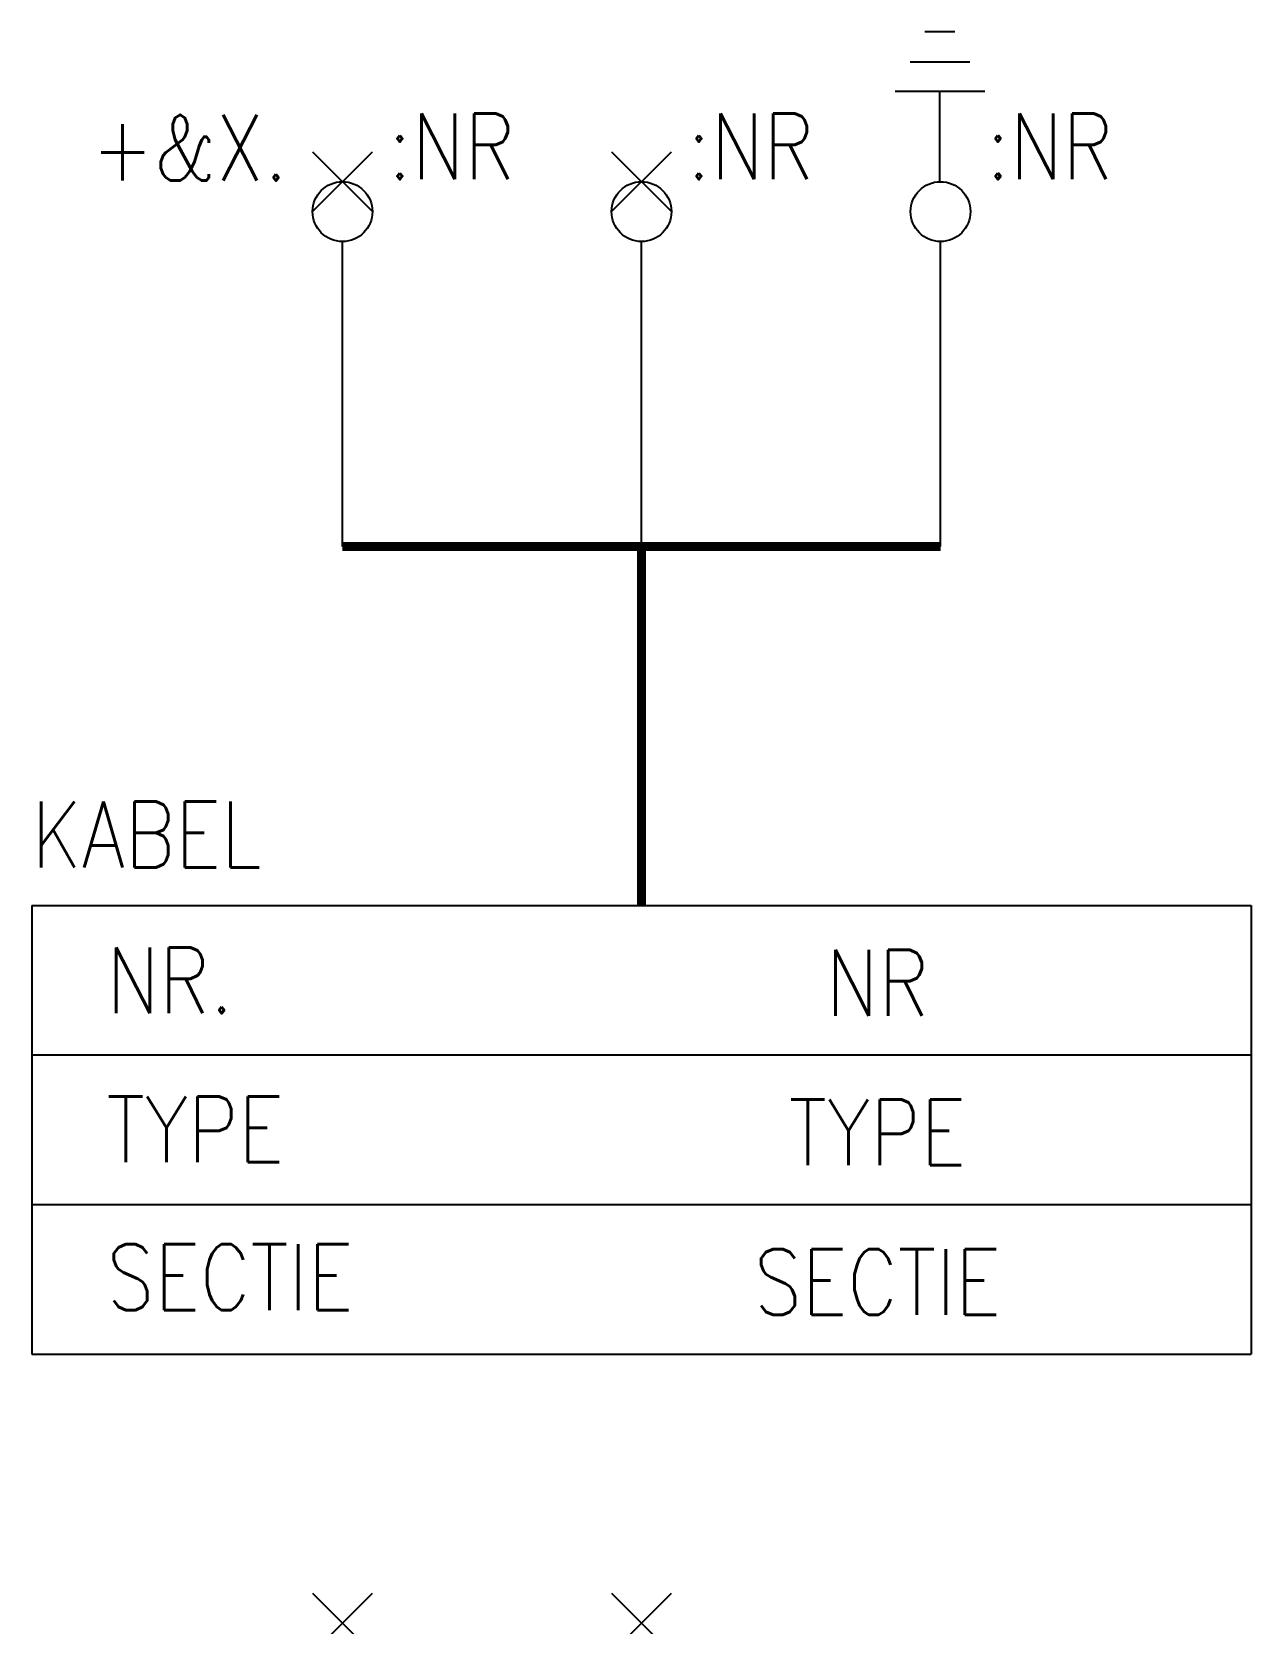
# Model space of a CAD drawing. Extents: x 119.6 to 160.4, y 42 to 95.2.
import ezdxf
from ezdxf.enums import TextEntityAlignment as Align

# ---------------------------------------------------------------- set-up
doc = ezdxf.new("R2010")
doc.units = 0
doc.header["$LTSCALE"] = 25
doc.header["$PDMODE"] = 3
doc.linetypes.add('CENTER', pattern=[0])
for name, color, linetype in [('2', 1, 'CONTINUOUS'), ('30', 7, 'CONTINUOUS'), ('5', 7, 'CENTER'), ('C', 7, 'CONTINUOUS')]:
    doc.layers.add(name, color=color, linetype=linetype)
doc.styles.get("Standard").update_dxf_attribs({"font": 'simplex'})

msp = doc.modelspace()

# ---------------------------------------------------------------- linework, layer by layer
at = {"layer": '2', "color": 0}
for p, q in [((150.48, 95.211), (149.48, 95.211)), ((148.98, 94.211), (150.98, 94.211)), ((151.48, 93.211), (148.48, 93.211)), ((149.98, 90.211), (149.98, 93.211)), ((130, 78), (130, 88.199)), ((140, 78), (140, 88.199)), ((119.612, 66), (119.612, 51)), ((119.612, 66), (160.388, 66)), ((160.388, 66), (160.388, 51)), ((119.612, 61), (160.388, 61)), ((119.612, 56), (160.388, 56)), ((119.612, 51), (160.388, 51))]:
    msp.add_line(p, q, dxfattribs=at)
at = {"layer": '2', "color": 0, "const_width": 0.3}
for points in [[(130, 78), (150, 78)], [(140, 78), (140, 66)]]:
    msp.add_lwpolyline(points, dxfattribs=at)
at = {"layer": '2', "color": 0}
for centre in [(130, 89.199), (140, 89.199), (150, 89.199)]:
    msp.add_circle(centre, 1, dxfattribs=at)
at = {"layer": '5', "color": 0}
msp.add_line((150, 78), (150, 88.199), dxfattribs=at)
at = {"layer": 'C', "color": 0}
for p in [(130, 90.199), (140, 90.199), (130, 42), (140, 42)]:
    msp.add_point(p, dxfattribs=at)

# ---------------------------------------------------------------- texts
at = {"layer": '30', "color": 0, "width": 0.85}
msp.add_text('KABEL', height=2.2, dxfattribs=at).set_placement((119.602, 67.272))
msp.add_attdef('+&X.', text='', height=2.2, dxfattribs=at).set_placement((128.177, 90.237), align=Align.RIGHT)
for p in [(131.519, 90.28), (141.519, 90.28), (151.519, 90.28)]:
    msp.add_attdef(':NR', p, '', height=2.2, dxfattribs=at)
for tag, p in [('NR', (147.888, 62.311)), ('TYPE', (147.888, 57.311)), ('SECTIE', (147.888, 52.311))]:
    msp.add_attdef(tag, text='', height=2.2, dxfattribs=at).set_placement(p, align=Align.CENTER)
at = {"layer": '5', "color": 0, "width": 0.85}
for s, p in [('NR.', (122.112, 62.396)), ('TYPE', (122.112, 57.413)), ('SECTIE', (122.112, 52.47))]:
    msp.add_text(s, height=2.2, dxfattribs=at).set_placement(p)

doc.saveas('drawing.dxf')
